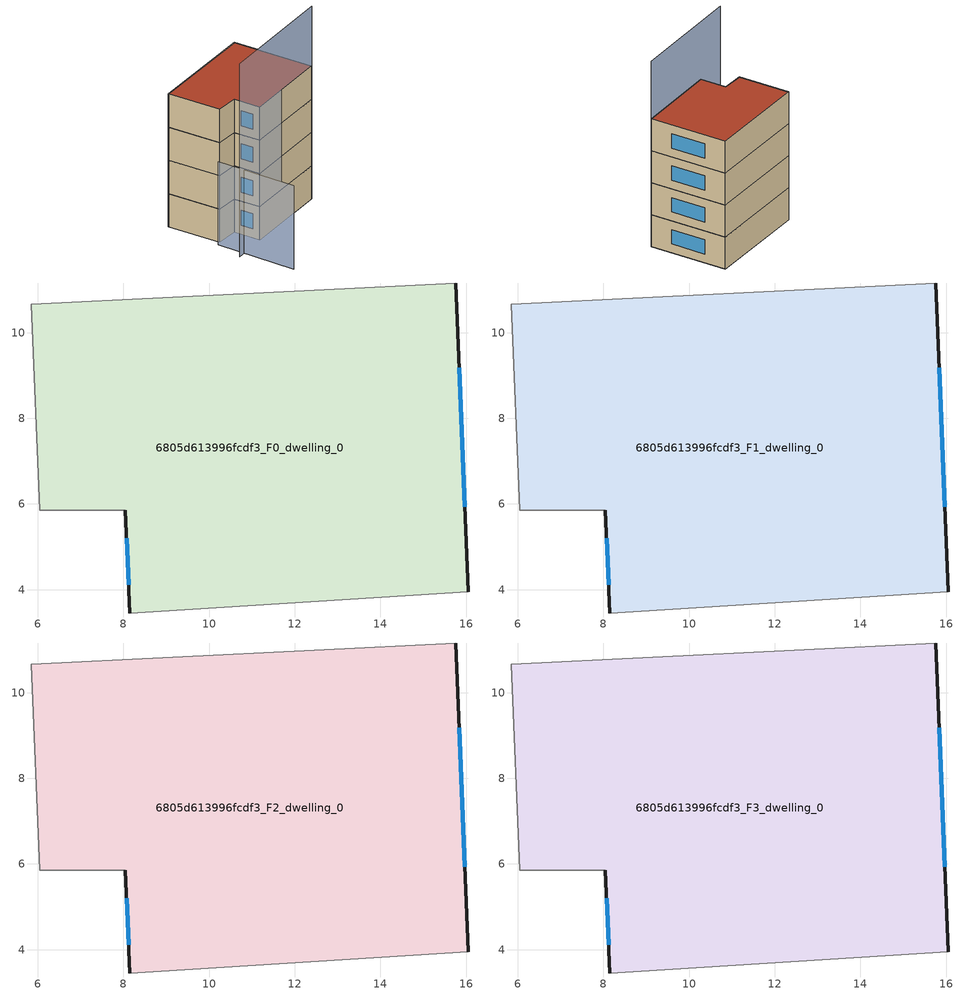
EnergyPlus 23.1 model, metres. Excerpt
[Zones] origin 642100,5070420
6805d613996fcdf3_F0_dwelling_0
 floor ground (EU_floor_Construction): 16.05,3.95 15.75,11.16 5.85,10.66 6.05,5.86 8.05,5.86 8.15,3.46 z0
 wall outside (EU_wall_Construction): 15.75,11.16 16.05,3.95 / 8.15,3.46 8.05,5.86 z0:3
 wall adiabatic (EU_wall_Construction): 8.05,5.86 6.05,5.86 5.85,10.66 15.75,11.16 / 16.05,3.95 8.15,3.46 z0:3
 window (EU_Window_Construction): 15.84,9.18 15.97,5.94 / 8.12,4.12 8.07,5.2 z0.83:2.17
6805d613996fcdf3_F1_dwelling_0
 floor to 6805d613996fcdf3_F0_dwelling_0 (EU_floor_Construction): 16.05,3.95 15.75,11.16 5.85,10.66 6.04,5.86 8.05,5.86 8.15,3.46 z3
 wall outside (EU_wall_Construction): 15.75,11.16 16.05,3.95 / 8.15,3.46 8.05,5.86 z3:6
 wall adiabatic (EU_wall_Construction): 8.05,5.86 6.05,5.86 5.85,10.66 15.75,11.16 / 16.05,3.95 8.15,3.46 z3:6
 window (EU_Window_Construction): 15.84,9.18 15.97,5.94 / 8.12,4.12 8.07,5.2 z3.83:5.17
6805d613996fcdf3_F2_dwelling_0
 floor to 6805d613996fcdf3_F1_dwelling_0 (EU_floor_Construction): 16.05,3.95 15.75,11.16 5.85,10.66 6.04,5.86 8.05,5.86 8.15,3.46 z6
 wall outside (EU_wall_Construction): 15.75,11.16 16.05,3.95 / 8.15,3.46 8.05,5.86 z6:9
 wall adiabatic (EU_wall_Construction): 8.05,5.86 6.05,5.86 5.85,10.66 15.75,11.16 / 16.05,3.95 8.15,3.46 z6:9
 window (EU_Window_Construction): 15.84,9.18 15.97,5.94 / 8.12,4.12 8.07,5.2 z6.83:8.17
6805d613996fcdf3_F3_dwelling_0
 floor to 6805d613996fcdf3_F2_dwelling_0 (EU_floor_Construction): 16.05,3.95 15.75,11.16 5.85,10.66 6.04,5.86 8.05,5.86 8.15,3.46 z9
 wall outside (EU_wall_Construction): 15.75,11.16 16.05,3.95 / 8.15,3.46 8.05,5.86 z9:12
 wall adiabatic (EU_wall_Construction): 8.05,5.86 6.05,5.86 5.85,10.66 15.75,11.16 / 16.05,3.95 8.15,3.46 z9:12
 window (EU_Window_Construction): 15.84,9.18 15.97,5.94 / 8.12,4.12 8.07,5.2 z9.83:11.17
 roof outside (EU_roof_Construction): 15.75,11.16 16.05,3.95 8.15,3.46 8.05,5.86 6.05,5.86 5.85,10.66 z12
shading: 5.03,3.26 16.05,3.95 z0:17.4; 5.64,5.72 5.78,-1.45 z0:7.5
[Building]
EU S2 Campaign: North Axis=0; Terrain=City; Solar Distribution=FullExterior
[Site:Location]
Lyon-Bron: Latitude=45.75; Longitude=5; Time Zone=1; Elevation=198
[SizingPeriod:WeatherFileDays]
AnnualSizingPeriod: Begin Month=1; Begin Day of Month=1; End Month=12; End Day of Month=31; Day of Week for Start Day=Monday; Use Weather File Daylight Saving Period=No; Use Weather File Rain and Snow Indicators=No
[MATERIAL]
EU_InternalMass_Material: Roughness=MediumRough; Thickness=0.1; Conductivity=1; Density=1800; Specific Heat=900; Thermal Absorptance=0.9; Solar Absorptance=0.7; Visible Absorptance=0.7
[MATERIAL:NOMASS] Roughness=MediumRough; Thermal Absorptance=0.9; Solar Absorptance=0.7; Visible Absorptance=0.7
Name | Thermal Resistance
EU_wall_NoMass | 0.87146
EU_roof_NoMass | 0.842276
EU_floor_NoMass | 0.496999
[WINDOWMATERIAL:SIMPLEGLAZINGSYSTEM]
EU_Window_SimpleGlazing: UFactor=2.2525; Solar Heat Gain Coefficient=0.76; Visible Transmittance=0.76
[CONSTRUCTION]
EU_wall_Construction: EU_wall_NoMass
EU_roof_Construction: EU_roof_NoMass
EU_floor_Construction: EU_floor_NoMass
EU_InternalMass_Construction: EU_InternalMass_Material
EU_Window_Construction: EU_Window_SimpleGlazing
[ZONE] Type=1; Multiplier=1; Ceiling Height=autocalculate; Volume=201.672; Floor Area=autocalculate; Part of Total Floor Area=Yes
6805d613996fcdf3_F0_dwelling_0; 6805d613996fcdf3_F1_dwelling_0; 6805d613996fcdf3_F2_dwelling_0; 6805d613996fcdf3_F3_dwelling_0
[INTERNALMASS] Construction=EU_InternalMass_Construction; Surface Area=67.2239
Name | Zone or ZoneList
6805d613996fcdf3_F0_dwelling_0_EU_InternalMass | 6805d613996fcdf3_F0_dwelling_0
6805d613996fcdf3_F1_dwelling_0_EU_InternalMass | 6805d613996fcdf3_F1_dwelling_0
6805d613996fcdf3_F2_dwelling_0_EU_InternalMass | 6805d613996fcdf3_F2_dwelling_0
6805d613996fcdf3_F3_dwelling_0_EU_InternalMass | 6805d613996fcdf3_F3_dwelling_0
[OTHEREQUIPMENT] Fuel Type=Electricity; Design Level Calculation Method=Watts/Area; Power per Zone Floor Area=1; Fraction Latent=0; Fraction Radiant=0; Fraction Lost=0; Carbon Dioxide Generation Rate=0; EndUse Subcategory=EU_Step8_InternalGains
Name | Zone or ZoneList or Space or SpaceList | Schedule
EU_Step8_InternalGain_6805d613996fcdf3_F0_dwelling_0_f000 | 6805d613996fcdf3_F0_dwelling_0 | EU_Step8_GainSchedule_6805d613996fcdf3_F0_dwelling_0_f000
EU_Step8_InternalGain_6805d613996fcdf3_F1_dwelling_0_f000 | 6805d613996fcdf3_F1_dwelling_0 | EU_Step8_GainSchedule_6805d613996fcdf3_F1_dwelling_0_f000
EU_Step8_InternalGain_6805d613996fcdf3_F2_dwelling_0_f000 | 6805d613996fcdf3_F2_dwelling_0 | EU_Step8_GainSchedule_6805d613996fcdf3_F2_dwelling_0_f000
EU_Step8_InternalGain_6805d613996fcdf3_F3_dwelling_0_f000 | 6805d613996fcdf3_F3_dwelling_0 | EU_Step8_GainSchedule_6805d613996fcdf3_F3_dwelling_0_f000
[ZONEVENTILATION:DESIGNFLOWRATE] Schedule=EU_AlwaysOn; Design Flow Rate Calculation Method=AirChanges/Hour; Air Changes per Hour=0.425; Ventilation Type=Natural; Fan Pressure Rise=0; Fan Total Efficiency=1; Constant Term Coefficient=1; Temperature Term Coefficient=0; Velocity Term Coefficient=0; Velocity Squared Term Coefficient=0; Minimum Indoor Temperature=-100; Maximum Indoor Temperature=100; Delta Temperature=-100; Minimum Outdoor Temperature=-100; Maximum Outdoor Temperature=100; Maximum Wind Speed=40
Name | Zone or ZoneList or Space or SpaceList
EU_ConstantAir_6805d613996fcdf3_F0_dwelling_0 | 6805d613996fcdf3_F0_dwelling_0
EU_ConstantAir_6805d613996fcdf3_F1_dwelling_0 | 6805d613996fcdf3_F1_dwelling_0
EU_ConstantAir_6805d613996fcdf3_F2_dwelling_0 | 6805d613996fcdf3_F2_dwelling_0
EU_ConstantAir_6805d613996fcdf3_F3_dwelling_0 | 6805d613996fcdf3_F3_dwelling_0
[HVACTEMPLATE:THERMOSTAT] Constant Heating Setpoint=20; Constant Cooling Setpoint=50
EU_HeatOnly_6805d613996fcdf3_F0_dwelling_0; EU_HeatOnly_6805d613996fcdf3_F1_dwelling_0; EU_HeatOnly_6805d613996fcdf3_F2_dwelling_0; EU_HeatOnly_6805d613996fcdf3_F3_dwelling_0
[HVACTEMPLATE:ZONE:IDEALLOADSAIRSYSTEM] System Availability Schedule=EU_AlwaysOn; Maximum Heating Supply Air Temperature=50; Minimum Cooling Supply Air Temperature=13; Maximum Heating Supply Air Humidity Ratio=0.0156; Minimum Cooling Supply Air Humidity Ratio=0.0077; Heating Limit=NoLimit; Cooling Limit=NoLimit; Heating Availability Schedule=EU_AlwaysOn; Cooling Availability Schedule=EU_CoolingOff; Dehumidification Control Type=ConstantSensibleHeatRatio; Cooling Sensible Heat Ratio=0.7; Dehumidification Setpoint=60; Humidification Control Type=None; Humidification Setpoint=30; Outdoor Air Method=None; Outdoor Air Flow Rate per Person=0.00944; Outdoor Air Flow Rate per Zone Floor Area=0; Outdoor Air Flow Rate per Zone=0; Demand Controlled Ventilation Type=None; Outdoor Air Economizer Type=NoEconomizer; Heat Recovery Type=None; Sensible Heat Recovery Effectiveness=0.7; Latent Heat Recovery Effectiveness=0.65
Name | Template Thermostat
6805d613996fcdf3_F0_dwelling_0 | EU_HeatOnly_6805d613996fcdf3_F0_dwelling_0
6805d613996fcdf3_F1_dwelling_0 | EU_HeatOnly_6805d613996fcdf3_F1_dwelling_0
6805d613996fcdf3_F2_dwelling_0 | EU_HeatOnly_6805d613996fcdf3_F2_dwelling_0
6805d613996fcdf3_F3_dwelling_0 | EU_HeatOnly_6805d613996fcdf3_F3_dwelling_0
[SIZING:ZONE] Zone Cooling Design Supply Air Temperature Input Method=SupplyAirTemperature; Zone Cooling Design Supply Air Temperature=13; Zone Heating Design Supply Air Temperature Input Method=SupplyAirTemperature; Zone Heating Design Supply Air Temperature=50; Zone Cooling Design Supply Air Humidity Ratio=0.008; Zone Heating Design Supply Air Humidity Ratio=0.008; Cooling Design Air Flow Method=DesignDay; Cooling Design Air Flow Rate=0; Cooling Minimum Air Flow per Zone Floor Area=0.000762; Cooling Minimum Air Flow=0; Cooling Minimum Air Flow Fraction=0.2; Heating Design Air Flow Method=DesignDay; Heating Design Air Flow Rate=0; Heating Maximum Air Flow per Zone Floor Area=0.002032; Heating Maximum Air Flow=0.141576; Heating Maximum Air Flow Fraction=0.3; Account for Dedicated Outdoor Air System=No; Dedicated Outdoor Air System Control Strategy=NeutralSupplyAir; Dedicated Outdoor Air Low Setpoint Temperature for Design=autosize; Dedicated Outdoor Air High Setpoint Temperature for Design=autosize; Zone Load Sizing Method=Sensible Load Only No Latent Load; Zone Latent Cooling Design Supply Air Humidity Ratio Input Method=HumidityRatioDifference; Zone Cooling Design Supply Air Humidity Ratio Difference=0.005; Zone Latent Heating Design Supply Air Humidity Ratio Input Method=HumidityRatioDifference; Zone Humidification Design Supply Air Humidity Ratio Difference=0.005
6805d613996fcdf3_F0_dwelling_0; 6805d613996fcdf3_F1_dwelling_0; 6805d613996fcdf3_F2_dwelling_0; 6805d613996fcdf3_F3_dwelling_0
[SCHEDULE:CONSTANT]
Name | Hourly Value
EU_AlwaysOn | 1
EU_CoolingOff | 0
[SCHEDULE:FILE] Column Number=1; Rows to Skip at Top=0; Number of Hours of Data=8760; Column Separator=Comma; Interpolate to Timestep=No; Minutes per Item=60; Adjust Schedule for Daylight Savings=Yes
Name | File
EU_Step8_GainSchedule_6805d613996fcdf3_F0_dwelling_0_f000 | ../../schedules/6805d613996fcdf3/6805d613996fcdf3_F0_dwelling_0_f000_gain.csv
EU_Step8_GainSchedule_6805d613996fcdf3_F1_dwelling_0_f000 | ../../schedules/6805d613996fcdf3/6805d613996fcdf3_F1_dwelling_0_f000_gain.csv
EU_Step8_GainSchedule_6805d613996fcdf3_F2_dwelling_0_f000 | ../../schedules/6805d613996fcdf3/6805d613996fcdf3_F2_dwelling_0_f000_gain.csv
EU_Step8_GainSchedule_6805d613996fcdf3_F3_dwelling_0_f000 | ../../schedules/6805d613996fcdf3/6805d613996fcdf3_F3_dwelling_0_f000_gain.csv
